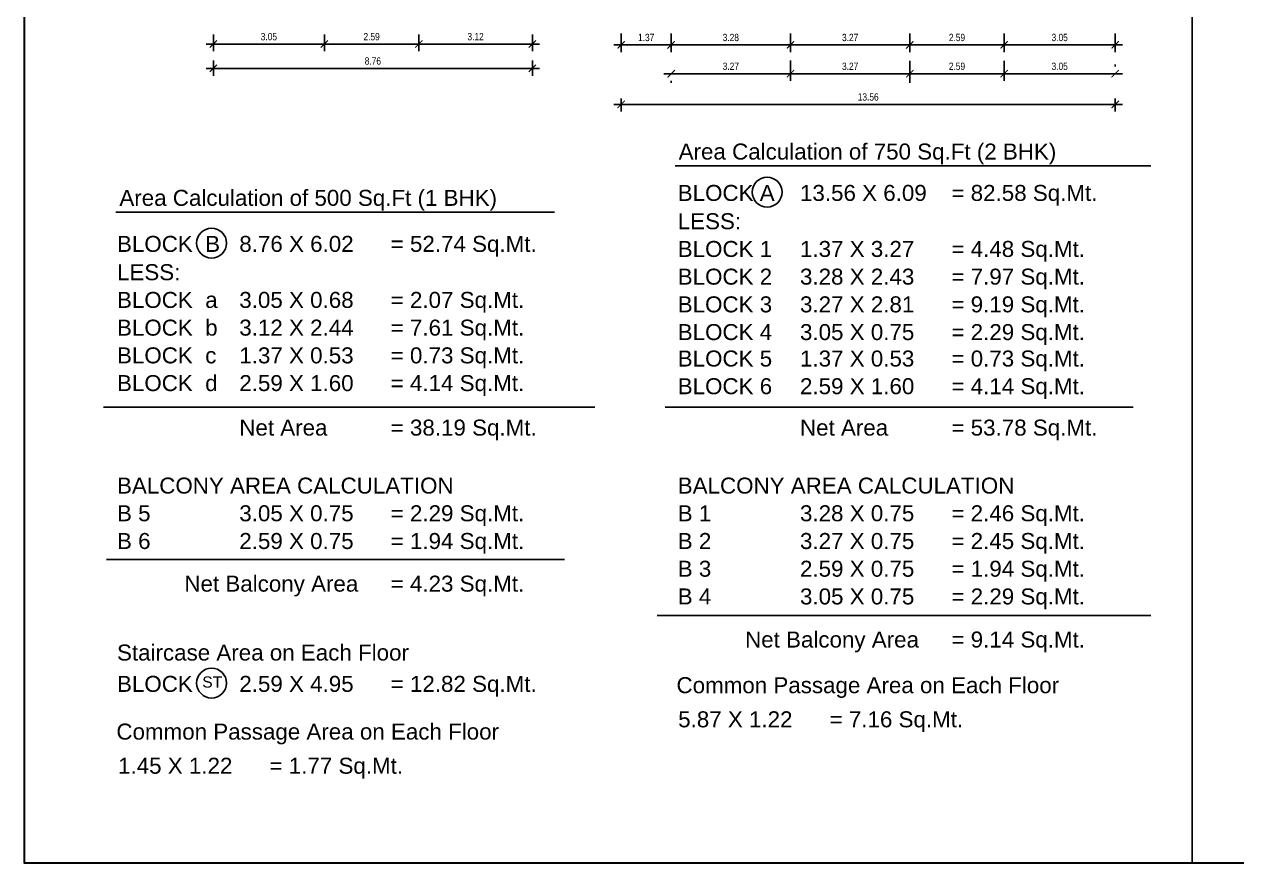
# Model space of a CAD drawing. Header units: metres. Extents: x -1441 to -394, y -133 to 518.
# Drawn here: x -1129.7 to -1096.41, y -64.75 to -41.74 of the extents above; entities that cross this region are included whole.
import ezdxf

# ---------------------------------------------------------------- set-up
doc = ezdxf.new("R2010")
doc.units = ezdxf.units.M
doc.header["$LTSCALE"] = 25.4
doc.header["$PDMODE"] = 3
doc.layers.get('0').update_dxf_attribs({"linetype": 'CONTINUOUS'})
doc.layers.get('DEFPOINTS').update_dxf_attribs({"linetype": 'CONTINUOUS'})
doc.styles.get("Standard").update_dxf_attribs({"font": 'ARIALN.TTF'})
doc.styles.add('STYLE3', font='arial.ttf')
doc.dimstyles.get("Standard").update_dxf_attribs({"dimscale": 0, "dimtxt": 0.2, "dimasz": 0.2, "dimexe": 0.2, "dimexo": 0.25, "dimgap": 0.1, "dimtad": 1, "dimtoh": 1, "dimzin": 0, "dimdsep": 46, "dimtxsty": 'Standard', "dimblk1": 'ARCHTICK', "dimblk2": 'ARCHTICK', "dimsah": 1, "dimcen": 0, "dimdle": 0.2, "dimclrd": 8, "dimclre": 8, "dimclrt": 3, "dimadec": 0, "dimazin": 0, "dimtfac": 1, "dimtmove": 0, "dimatfit": 3, "dimldrblk": 'ARCHTICK', "dimfxl": 25.4, "dimfrac": 1, "dimtolj": 1, "dimtzin": 0, "dimarcsym": 0})

# ---------------------------------------------------------------- blocks, each defined once
blk = doc.blocks.new('_ARCHTICK')
at = {"color": 0, "linetype": 'ByBlock', "const_width": 0.15}
blk.add_lwpolyline([(-0.5, -0.5), (0.5, 0.5)], dxfattribs=at)
blk = doc.blocks.new('*D153')
at = {"color": 8, "lineweight": -2, "transparency": 16777216}
for p, q in [((-1105.388, -42.735), (-1105.388, -43.292)), ((-1102.797, -42.735), (-1102.797, -43.292)), ((-1105.588, -43.092), (-1102.597, -43.092))]:
    blk.add_line(p, q, dxfattribs=at)
at = {"layer": 'DEFPOINTS', "color": 0, "transparency": 16777216}
for p in [(-1105.388, -42.485), (-1102.797, -42.485), (-1102.797, -43.092)]:
    blk.add_point(p, dxfattribs=at)
at = {"color": 8, "lineweight": -2, "transparency": 16777216, "xscale": 0.2, "yscale": 0.2, "zscale": 0.2, "rotation": 180}
blk.add_blockref('_ARCHTICK', (-1105.388, -43.092), dxfattribs=at)
at = {"color": 8, "lineweight": -2, "transparency": 16777216, "xscale": 0.2, "yscale": 0.2, "zscale": 0.2}
blk.add_blockref('_ARCHTICK', (-1102.797, -43.092), dxfattribs=at)
at = {"color": 86, "transparency": 16777216, "insert": (-1104.093, -42.89), "char_height": 0.2, "attachment_point": 5}
blk.add_mtext('\\A1;2.59', dxfattribs=at)
blk = doc.blocks.new('*D154')
at = {"color": 8, "lineweight": -2, "transparency": 16777216}
for p, q in [((-1102.797, -42.735), (-1102.797, -43.292)), ((-1099.749, -42.842), (-1099.749, -42.892)), ((-1102.997, -43.092), (-1099.549, -43.092))]:
    blk.add_line(p, q, dxfattribs=at)
at = {"layer": 'DEFPOINTS', "color": 0, "transparency": 16777216}
for p in [(-1102.797, -42.485), (-1099.749, -43.092), (-1099.749, -43.092)]:
    blk.add_point(p, dxfattribs=at)
at = {"color": 8, "lineweight": -2, "transparency": 16777216, "xscale": 0.2, "yscale": 0.2, "zscale": 0.2, "rotation": 180}
blk.add_blockref('_ARCHTICK', (-1102.797, -43.092), dxfattribs=at)
at = {"color": 8, "lineweight": -2, "transparency": 16777216, "xscale": 0.2, "yscale": 0.2, "zscale": 0.2}
blk.add_blockref('_ARCHTICK', (-1099.749, -43.092), dxfattribs=at)
at = {"color": 86, "transparency": 16777216, "insert": (-1101.273, -42.89), "char_height": 0.2, "attachment_point": 5}
blk.add_mtext('\\A1;3.05', dxfattribs=at)
blk = doc.blocks.new('*D155')
at = {"color": 8, "lineweight": -2, "transparency": 16777216}
for p, q in [((-1108.662, -42.727), (-1108.662, -43.292)), ((-1108.862, -43.092), (-1105.188, -43.092)), ((-1105.388, -43.342), (-1105.388, -43.292))]:
    blk.add_line(p, q, dxfattribs=at)
at = {"layer": 'DEFPOINTS', "color": 0, "transparency": 16777216}
for p in [(-1108.662, -42.477), (-1105.388, -43.092), (-1105.388, -43.092)]:
    blk.add_point(p, dxfattribs=at)
at = {"color": 8, "lineweight": -2, "transparency": 16777216, "xscale": 0.2, "yscale": 0.2, "zscale": 0.2, "rotation": 180}
blk.add_blockref('_ARCHTICK', (-1108.662, -43.092), dxfattribs=at)
at = {"color": 8, "lineweight": -2, "transparency": 16777216, "xscale": 0.2, "yscale": 0.2, "zscale": 0.2}
blk.add_blockref('_ARCHTICK', (-1105.388, -43.092), dxfattribs=at)
at = {"color": 86, "transparency": 16777216, "insert": (-1107.025, -42.89), "char_height": 0.2, "attachment_point": 5}
blk.add_mtext('\\A1;3.27', dxfattribs=at)
blk = doc.blocks.new('*D156')
at = {"color": 8, "lineweight": -2, "transparency": 16777216}
for p, q in [((-1108.662, -42.727), (-1108.662, -43.292)), ((-1108.462, -43.092), (-1112.137, -43.092)), ((-1111.937, -43.342), (-1111.937, -43.292))]:
    blk.add_line(p, q, dxfattribs=at)
at = {"layer": 'DEFPOINTS', "color": 0, "transparency": 16777216}
for p in [(-1108.662, -42.477), (-1111.937, -43.092), (-1111.937, -43.092)]:
    blk.add_point(p, dxfattribs=at)
at = {"color": 8, "lineweight": -2, "transparency": 16777216, "xscale": 0.2, "yscale": 0.2, "zscale": 0.2, "rotation": 180}
blk.add_blockref('_ARCHTICK', (-1111.937, -43.092), dxfattribs=at)
at = {"color": 8, "lineweight": -2, "transparency": 16777216, "xscale": 0.2, "yscale": 0.2, "zscale": 0.2}
blk.add_blockref('_ARCHTICK', (-1108.662, -43.092), dxfattribs=at)
at = {"color": 86, "transparency": 16777216, "insert": (-1110.3, -42.89), "char_height": 0.2, "attachment_point": 5}
blk.add_mtext('\\A1;3.27', dxfattribs=at)
blk = doc.blocks.new('*D158')
at = {"color": 8, "lineweight": -2, "transparency": 16777216}
for p, q in [((-1113.511, -43.934), (-1099.549, -43.934)), ((-1113.311, -43.769), (-1113.311, -44.134)), ((-1099.749, -43.769), (-1099.749, -44.134))]:
    blk.add_line(p, q, dxfattribs=at)
at = {"layer": 'DEFPOINTS', "color": 0, "transparency": 16777216}
for p in [(-1113.311, -43.519), (-1099.749, -43.519), (-1099.749, -43.934)]:
    blk.add_point(p, dxfattribs=at)
at = {"color": 8, "lineweight": -2, "transparency": 16777216, "xscale": 0.2, "yscale": 0.2, "zscale": 0.2, "rotation": 180}
blk.add_blockref('_ARCHTICK', (-1113.311, -43.934), dxfattribs=at)
at = {"color": 8, "lineweight": -2, "transparency": 16777216, "xscale": 0.2, "yscale": 0.2, "zscale": 0.2}
blk.add_blockref('_ARCHTICK', (-1099.749, -43.934), dxfattribs=at)
at = {"color": 3, "transparency": 16777216, "insert": (-1106.53, -43.732), "char_height": 0.2, "attachment_point": 5}
blk.add_mtext('\\A1;13.56', dxfattribs=at)
blk = doc.blocks.new('*D159')
at = {"color": 8, "lineweight": -2, "transparency": 16777216}
for p, q in [((-1113.311, -41.985), (-1113.311, -42.501)), ((-1111.939, -41.985), (-1111.939, -42.501)), ((-1113.511, -42.301), (-1111.739, -42.301))]:
    blk.add_line(p, q, dxfattribs=at)
at = {"layer": 'DEFPOINTS', "color": 0, "transparency": 16777216}
for p in [(-1113.311, -41.735), (-1111.939, -41.735), (-1111.939, -42.301)]:
    blk.add_point(p, dxfattribs=at)
at = {"color": 8, "lineweight": -2, "transparency": 16777216, "xscale": 0.2, "yscale": 0.2, "zscale": 0.2, "rotation": 180}
blk.add_blockref('_ARCHTICK', (-1113.311, -42.301), dxfattribs=at)
at = {"color": 8, "lineweight": -2, "transparency": 16777216, "xscale": 0.2, "yscale": 0.2, "zscale": 0.2}
blk.add_blockref('_ARCHTICK', (-1111.939, -42.301), dxfattribs=at)
at = {"color": 86, "transparency": 16777216, "insert": (-1112.625, -42.099), "char_height": 0.2, "attachment_point": 5}
blk.add_mtext('\\A1;1.37', dxfattribs=at)
blk = doc.blocks.new('*D160')
at = {"color": 8, "lineweight": -2, "transparency": 16777216}
for p, q in [((-1111.939, -41.985), (-1111.939, -42.501)), ((-1108.662, -41.985), (-1108.662, -42.501)), ((-1112.139, -42.301), (-1108.462, -42.301))]:
    blk.add_line(p, q, dxfattribs=at)
at = {"layer": 'DEFPOINTS', "color": 0, "transparency": 16777216}
for p in [(-1111.939, -41.735), (-1108.662, -41.735), (-1108.662, -42.301)]:
    blk.add_point(p, dxfattribs=at)
at = {"color": 8, "lineweight": -2, "transparency": 16777216, "xscale": 0.2, "yscale": 0.2, "zscale": 0.2, "rotation": 180}
blk.add_blockref('_ARCHTICK', (-1111.939, -42.301), dxfattribs=at)
at = {"color": 8, "lineweight": -2, "transparency": 16777216, "xscale": 0.2, "yscale": 0.2, "zscale": 0.2}
blk.add_blockref('_ARCHTICK', (-1108.662, -42.301), dxfattribs=at)
at = {"color": 86, "transparency": 16777216, "insert": (-1110.301, -42.099), "char_height": 0.2, "attachment_point": 5}
blk.add_mtext('\\A1;3.28', dxfattribs=at)
blk = doc.blocks.new('*D161')
at = {"color": 8, "lineweight": -2, "transparency": 16777216}
for p, q in [((-1108.662, -41.985), (-1108.662, -42.501)), ((-1105.388, -41.985), (-1105.388, -42.501)), ((-1108.862, -42.301), (-1105.188, -42.301))]:
    blk.add_line(p, q, dxfattribs=at)
at = {"layer": 'DEFPOINTS', "color": 0, "transparency": 16777216}
for p in [(-1108.662, -41.735), (-1105.388, -41.735), (-1105.388, -42.301)]:
    blk.add_point(p, dxfattribs=at)
at = {"color": 8, "lineweight": -2, "transparency": 16777216, "xscale": 0.2, "yscale": 0.2, "zscale": 0.2, "rotation": 180}
blk.add_blockref('_ARCHTICK', (-1108.662, -42.301), dxfattribs=at)
at = {"color": 8, "lineweight": -2, "transparency": 16777216, "xscale": 0.2, "yscale": 0.2, "zscale": 0.2}
blk.add_blockref('_ARCHTICK', (-1105.388, -42.301), dxfattribs=at)
at = {"color": 86, "transparency": 16777216, "insert": (-1107.025, -42.099), "char_height": 0.2, "attachment_point": 5}
blk.add_mtext('\\A1;3.27', dxfattribs=at)
blk = doc.blocks.new('*D162')
at = {"color": 8, "lineweight": -2, "transparency": 16777216}
for p, q in [((-1105.388, -41.985), (-1105.388, -42.501)), ((-1102.797, -41.985), (-1102.797, -42.501)), ((-1105.588, -42.301), (-1102.597, -42.301))]:
    blk.add_line(p, q, dxfattribs=at)
at = {"layer": 'DEFPOINTS', "color": 0, "transparency": 16777216}
for p in [(-1105.388, -41.735), (-1102.797, -41.735), (-1102.797, -42.301)]:
    blk.add_point(p, dxfattribs=at)
at = {"color": 8, "lineweight": -2, "transparency": 16777216, "xscale": 0.2, "yscale": 0.2, "zscale": 0.2, "rotation": 180}
blk.add_blockref('_ARCHTICK', (-1105.388, -42.301), dxfattribs=at)
at = {"color": 8, "lineweight": -2, "transparency": 16777216, "xscale": 0.2, "yscale": 0.2, "zscale": 0.2}
blk.add_blockref('_ARCHTICK', (-1102.797, -42.301), dxfattribs=at)
at = {"color": 86, "transparency": 16777216, "insert": (-1104.093, -42.099), "char_height": 0.2, "attachment_point": 5}
blk.add_mtext('\\A1;2.59', dxfattribs=at)
blk = doc.blocks.new('*D163')
at = {"color": 8, "lineweight": -2, "transparency": 16777216}
for p, q in [((-1102.797, -41.985), (-1102.797, -42.501)), ((-1099.749, -41.985), (-1099.749, -42.501)), ((-1102.997, -42.301), (-1099.549, -42.301))]:
    blk.add_line(p, q, dxfattribs=at)
at = {"layer": 'DEFPOINTS', "color": 0, "transparency": 16777216}
for p in [(-1102.797, -41.735), (-1099.749, -41.735), (-1099.749, -42.301)]:
    blk.add_point(p, dxfattribs=at)
at = {"color": 8, "lineweight": -2, "transparency": 16777216, "xscale": 0.2, "yscale": 0.2, "zscale": 0.2, "rotation": 180}
blk.add_blockref('_ARCHTICK', (-1102.797, -42.301), dxfattribs=at)
at = {"color": 8, "lineweight": -2, "transparency": 16777216, "xscale": 0.2, "yscale": 0.2, "zscale": 0.2}
blk.add_blockref('_ARCHTICK', (-1099.749, -42.301), dxfattribs=at)
at = {"color": 86, "transparency": 16777216, "insert": (-1101.273, -42.099), "char_height": 0.2, "attachment_point": 5}
blk.add_mtext('\\A1;3.05', dxfattribs=at)
blk = doc.blocks.new('*D165')
at = {"color": 8, "lineweight": -2, "transparency": 16777216}
for p, q in [((-1124.506, -42.017), (-1124.506, -42.478)), ((-1121.458, -42.017), (-1121.458, -42.478)), ((-1124.706, -42.278), (-1121.258, -42.278))]:
    blk.add_line(p, q, dxfattribs=at)
at = {"layer": 'DEFPOINTS', "color": 0, "transparency": 16777216}
for p in [(-1124.506, -41.767), (-1121.458, -41.767), (-1121.458, -42.278)]:
    blk.add_point(p, dxfattribs=at)
at = {"color": 8, "lineweight": -2, "transparency": 16777216, "xscale": 0.2, "yscale": 0.2, "zscale": 0.2, "rotation": 180}
blk.add_blockref('_ARCHTICK', (-1124.506, -42.278), dxfattribs=at)
at = {"color": 8, "lineweight": -2, "transparency": 16777216, "xscale": 0.2, "yscale": 0.2, "zscale": 0.2}
blk.add_blockref('_ARCHTICK', (-1121.458, -42.278), dxfattribs=at)
at = {"color": 86, "transparency": 16777216, "insert": (-1122.982, -42.076), "char_height": 0.2, "attachment_point": 5}
blk.add_mtext('\\A1;3.05', dxfattribs=at)
blk = doc.blocks.new('*D166')
at = {"color": 8, "lineweight": -2, "transparency": 16777216}
for p, q in [((-1121.458, -42.017), (-1121.458, -42.478)), ((-1118.867, -42.017), (-1118.867, -42.478)), ((-1121.658, -42.278), (-1118.667, -42.278))]:
    blk.add_line(p, q, dxfattribs=at)
at = {"layer": 'DEFPOINTS', "color": 0, "transparency": 16777216}
for p in [(-1121.458, -41.767), (-1118.867, -41.767), (-1118.867, -42.278)]:
    blk.add_point(p, dxfattribs=at)
at = {"color": 8, "lineweight": -2, "transparency": 16777216, "xscale": 0.2, "yscale": 0.2, "zscale": 0.2, "rotation": 180}
blk.add_blockref('_ARCHTICK', (-1121.458, -42.278), dxfattribs=at)
at = {"color": 8, "lineweight": -2, "transparency": 16777216, "xscale": 0.2, "yscale": 0.2, "zscale": 0.2}
blk.add_blockref('_ARCHTICK', (-1118.867, -42.278), dxfattribs=at)
at = {"color": 86, "transparency": 16777216, "insert": (-1120.162, -42.076), "char_height": 0.2, "attachment_point": 5}
blk.add_mtext('\\A1;2.59', dxfattribs=at)
blk = doc.blocks.new('*D167')
at = {"color": 8, "lineweight": -2, "transparency": 16777216}
for p, q in [((-1118.867, -42.017), (-1118.867, -42.478)), ((-1115.749, -42.017), (-1115.749, -42.478)), ((-1119.067, -42.278), (-1115.549, -42.278))]:
    blk.add_line(p, q, dxfattribs=at)
at = {"layer": 'DEFPOINTS', "color": 0, "transparency": 16777216}
for p in [(-1118.867, -41.767), (-1115.749, -41.767), (-1115.749, -42.278)]:
    blk.add_point(p, dxfattribs=at)
at = {"color": 8, "lineweight": -2, "transparency": 16777216, "xscale": 0.2, "yscale": 0.2, "zscale": 0.2, "rotation": 180}
blk.add_blockref('_ARCHTICK', (-1118.867, -42.278), dxfattribs=at)
at = {"color": 8, "lineweight": -2, "transparency": 16777216, "xscale": 0.2, "yscale": 0.2, "zscale": 0.2}
blk.add_blockref('_ARCHTICK', (-1115.749, -42.278), dxfattribs=at)
at = {"color": 86, "transparency": 16777216, "insert": (-1117.308, -42.076), "char_height": 0.2, "attachment_point": 5}
blk.add_mtext('\\A1;3.12', dxfattribs=at)
blk = doc.blocks.new('*D168')
at = {"color": 8, "lineweight": -2, "transparency": 16777216}
for p, q in [((-1124.506, -42.728), (-1124.506, -43.147)), ((-1115.749, -42.728), (-1115.749, -43.147)), ((-1124.706, -42.947), (-1115.549, -42.947))]:
    blk.add_line(p, q, dxfattribs=at)
at = {"layer": 'DEFPOINTS', "color": 0, "transparency": 16777216}
for p in [(-1124.506, -42.478), (-1115.749, -42.478), (-1115.749, -42.947)]:
    blk.add_point(p, dxfattribs=at)
at = {"color": 8, "lineweight": -2, "transparency": 16777216, "xscale": 0.2, "yscale": 0.2, "zscale": 0.2, "rotation": 180}
blk.add_blockref('_ARCHTICK', (-1124.506, -42.947), dxfattribs=at)
at = {"color": 8, "lineweight": -2, "transparency": 16777216, "xscale": 0.2, "yscale": 0.2, "zscale": 0.2}
blk.add_blockref('_ARCHTICK', (-1115.749, -42.947), dxfattribs=at)
at = {"color": 86, "transparency": 16777216, "insert": (-1120.127, -42.745), "char_height": 0.2, "attachment_point": 5}
blk.add_mtext('\\A1;8.76', dxfattribs=at)

msp = doc.modelspace()

# ---------------------------------------------------------------- linework, layer by layer
at = {"color": 8}
msp.add_line((-1097.633, -64.753), (-1097.633, -24.711), dxfattribs=at)
at = {"color": 7}
for p, q in [((-1111.828, -45.626), (-1098.769, -45.626)), ((-1127.18, -46.898), (-1115.139, -46.898)), ((-1127.526, -52.249), (-1114.032, -52.249)), ((-1112.106, -52.249), (-1099.257, -52.249)), ((-1127.443, -56.431), (-1114.863, -56.431)), ((-1112.327, -57.966), (-1098.769, -57.966))]:
    msp.add_line(p, q, dxfattribs=at)
at = {"lineweight": 30}
msp.add_lwpolyline([(-1069.476, -24.711), (-1129.697, -24.711), (-1129.697, -64.753), (-1069.476, -64.753)], close=True, dxfattribs=at)
at = {"color": 7}
for centre in [(-1109.304, -46.343), (-1124.555, -47.743), (-1124.555, -59.821)]:
    msp.add_circle(centre, 0.41, dxfattribs=at)

# ---------------------------------------------------------------- texts
at = {"color": 7, "style": 'STYLE3'}
for s, height, p in [('Area Calculation of 750 Sq.Ft (2 BHK)', 0.43924, (-1111.733, -45.449)), ('Area Calculation of 500 Sq.Ft (1 BHK)', 0.43924, (-1127.086, -46.72)), ('BLOCK A', 0.4392, (-1111.758, -46.585)), ('13.56 X 6.09 ', 0.43924, (-1108.402, -46.585)), ('= 82.58 Sq.Mt.', 0.43924, (-1104.245, -46.585)), ('LESS:', 0.4392, (-1111.758, -47.362)), ('BLOCK  B', 0.4392, (-1127.151, -47.984)), ('8.76 X 6.02 ', 0.43924, (-1123.794, -47.984)), ('= 52.74 Sq.Mt.', 0.43924, (-1119.638, -47.984)), ('BLOCK 1', 0.4392, (-1111.758, -48.123)), ('1.37 X 3.27', 0.43924, (-1108.402, -48.123)), ('= 4.48 Sq.Mt.', 0.43924, (-1104.245, -48.123)), ('LESS:', 0.4392, (-1127.151, -48.761)), ('BLOCK 2', 0.4392, (-1111.758, -48.883)), ('3.28 X 2.43', 0.43924, (-1108.402, -48.883)), ('= 7.97 Sq.Mt.', 0.43924, (-1104.245, -48.883)), ('BLOCK  a', 0.4392, (-1127.151, -49.522)), ('3.05 X 0.68', 0.43924, (-1123.794, -49.522)), ('= 2.07 Sq.Mt.', 0.43924, (-1119.638, -49.522)), ('BLOCK 3', 0.4392, (-1111.758, -49.644)), ('3.27 X 2.81', 0.43924, (-1108.402, -49.644)), ('= 9.19 Sq.Mt.', 0.43924, (-1104.245, -49.644)), ('BLOCK  b', 0.4392, (-1127.151, -50.283)), ('3.12 X 2.44', 0.43924, (-1123.794, -50.283)), ('= 7.61 Sq.Mt.', 0.43924, (-1119.638, -50.283)), ('BLOCK 4', 0.4392, (-1111.758, -50.405)), ('3.05 X 0.75', 0.43924, (-1108.402, -50.405)), ('= 2.29 Sq.Mt.', 0.43924, (-1104.245, -50.405)), ('BLOCK  c', 0.4392, (-1127.151, -51.044)), ('1.37 X 0.53', 0.43924, (-1123.794, -51.044)), ('= 0.73 Sq.Mt.', 0.43924, (-1119.638, -51.044)), ('BLOCK 5', 0.4392, (-1111.758, -51.131)), ('1.37 X 0.53 ', 0.43924, (-1108.402, -51.131)), ('= 0.73 Sq.Mt.', 0.43924, (-1104.245, -51.131)), ('BLOCK  d', 0.4392, (-1127.151, -51.805)), ('2.59 X 1.60', 0.43924, (-1123.794, -51.805)), ('= 4.14 Sq.Mt.', 0.43924, (-1119.638, -51.805)), ('BLOCK 6', 0.4392, (-1111.758, -51.891)), ('2.59 X 1.60', 0.43924, (-1108.402, -51.891)), ('= 4.14 Sq.Mt.', 0.43924, (-1104.245, -51.891)), ('Net Area', 0.4392, (-1123.794, -53.027)), ('= 38.19 Sq.Mt.', 0.43924, (-1119.638, -53.027)), ('Net Area', 0.4392, (-1108.402, -53.027)), ('= 53.78 Sq.Mt.', 0.43924, (-1104.245, -53.027)), ('BALCONY AREA CALCULATION', 0.43924, (-1127.151, -54.619)), ('BALCONY AREA CALCULATION', 0.43924, (-1111.758, -54.619)), ('B 5', 0.4392, (-1127.151, -55.379)), ('3.05 X 0.75', 0.43924, (-1123.794, -55.379)), ('= 2.29 Sq.Mt.', 0.43924, (-1119.638, -55.379)), ('B 1', 0.4392, (-1111.758, -55.379)), ('3.28 X 0.75', 0.43924, (-1108.402, -55.379)), ('= 2.46 Sq.Mt.', 0.43924, (-1104.245, -55.379)), ('B 6', 0.4392, (-1127.151, -56.14)), ('2.59 X 0.75', 0.43924, (-1123.794, -56.14)), ('= 1.94 Sq.Mt.', 0.43924, (-1119.638, -56.14)), ('B 2', 0.4392, (-1111.758, -56.14)), ('3.27 X 0.75', 0.43924, (-1108.402, -56.14)), ('= 2.45 Sq.Mt.', 0.43924, (-1104.245, -56.14)), ('B 3', 0.4392, (-1111.758, -56.901)), ('2.59 X 0.75', 0.43924, (-1108.402, -56.901)), ('= 1.94 Sq.Mt.', 0.43924, (-1104.245, -56.901)), ('Net Balcony Area', 0.43924, (-1125.302, -57.311)), ('= 4.23 Sq.Mt.', 0.43924, (-1119.638, -57.311)), ('B 4', 0.4392, (-1111.758, -57.662)), ('3.05 X 0.75', 0.43924, (-1108.402, -57.662)), ('= 2.29 Sq.Mt.', 0.43924, (-1104.245, -57.662)), ('Net Balcony Area', 0.43924, (-1109.91, -58.845)), ('= 9.14 Sq.Mt.', 0.43924, (-1104.245, -58.845)), ('Staircase Area on Each Floor', 0.43924, (-1127.151, -59.202)), ('BLOCK', 0.4392, (-1127.151, -60.062)), ('ST', 0.3075, (-1124.811, -59.945)), ('2.59 X 4.95 ', 0.43924, (-1123.794, -60.062)), ('= 12.82 Sq.Mt.', 0.43924, (-1119.638, -60.062)), ('Common Passage Area on Each Floor', 0.43924, (-1111.792, -60.098)), ('Common Passage Area on Each Floor', 0.43924, (-1127.168, -61.372)), ('5.87 X 1.22', 0.43924, (-1111.746, -61.035)), ('= 7.16 Sq.Mt.', 0.43924, (-1107.589, -61.035)), ('1.45 X 1.22', 0.43924, (-1127.122, -62.309)), ('= 1.77 Sq.Mt.', 0.43924, (-1122.965, -62.309))]:
    msp.add_text(s, height=height, dxfattribs=at).set_placement(p)

# ---------------------------------------------------------------- dimensions: what is measured, and where the dimension line sits
at = {"color": 8}
for base, p1, p2, override, picture, middle in [((-1121.458, -42.278), (-1124.506, -41.767), (-1121.458, -41.767), {"dimscale": 1, "dimclrt": 86}, '*D165', (-1122.982, -42.076)), ((-1118.867, -42.278), (-1121.458, -41.767), (-1118.867, -41.767), {"dimscale": 1, "dimclrt": 86, "dimtmove": 1}, '*D166', (-1120.162, -42.076)), ((-1115.749, -42.278), (-1118.867, -41.767), (-1115.749, -41.767), {"dimscale": 1, "dimclrt": 86, "dimtmove": 1}, '*D167', (-1117.308, -42.076)), ((-1111.939, -42.301), (-1113.311, -41.735), (-1111.939, -41.735), {"dimscale": 1, "dimclrt": 86}, '*D159', (-1112.625, -42.099)), ((-1108.662, -42.301), (-1111.939, -41.735), (-1108.662, -41.735), {"dimscale": 1, "dimclrt": 86, "dimtmove": 1}, '*D160', (-1110.301, -42.099)), ((-1105.388, -42.301), (-1108.662, -41.735), (-1105.388, -41.735), {"dimscale": 1, "dimclrt": 86, "dimtmove": 1}, '*D161', (-1107.025, -42.099)), ((-1102.797, -42.301), (-1105.388, -41.735), (-1102.797, -41.735), {"dimscale": 1, "dimclrt": 86, "dimtmove": 1}, '*D162', (-1104.093, -42.099)), ((-1099.749, -42.301), (-1102.797, -41.735), (-1099.749, -41.735), {"dimscale": 1, "dimclrt": 86, "dimtmove": 1}, '*D163', (-1101.273, -42.099)), ((-1115.749, -42.947), (-1124.506, -42.478), (-1115.749, -42.478), {"dimscale": 1, "dimclrt": 86}, '*D168', (-1120.127, -42.745)), ((-1105.388, -43.092), (-1108.662, -42.477), (-1105.388, -43.092), {"dimscale": 1, "dimclrt": 86, "dimtmove": 1}, '*D155', (-1107.025, -42.89)), ((-1102.797, -43.092), (-1105.388, -42.485), (-1102.797, -42.485), {"dimscale": 1, "dimclrt": 86}, '*D153', (-1104.093, -42.89)), ((-1099.749, -43.092), (-1102.797, -42.485), (-1099.749, -43.092), {"dimscale": 1, "dimclrt": 86, "dimtmove": 1}, '*D154', (-1101.273, -42.89))]:
    dim = msp.add_linear_dim(base=base, p1=p1, p2=p2, dimstyle='Standard', override=override, dxfattribs=at)
    dim.commit()
    dim.dimension.update_dxf_attribs({"geometry": picture, "text_midpoint": middle})
dim = msp.add_linear_dim(base=(-1111.9367, -43.0921), p1=(-1108.6625, -42.4768), p2=(-1111.9367, -43.0921), angle=180, dimstyle='Standard', override={"dimscale": 1, "dimclrt": 86, "dimtmove": 1}, dxfattribs=at)
dim.commit()
dim.dimension.update_dxf_attribs({"geometry": '*D156', "text_midpoint": (-1110.2996, -42.8899)})
dim = msp.add_aligned_dim(p1=(-1113.311, -43.519), p2=(-1099.749, -43.519), distance=-0.415, dimstyle='Standard', override={"dimscale": 1}, dxfattribs=at)
dim.commit()
dim.dimension.update_dxf_attribs({"geometry": '*D158', "text_midpoint": (-1106.53, -43.732)})

doc.saveas('drawing.dxf')
